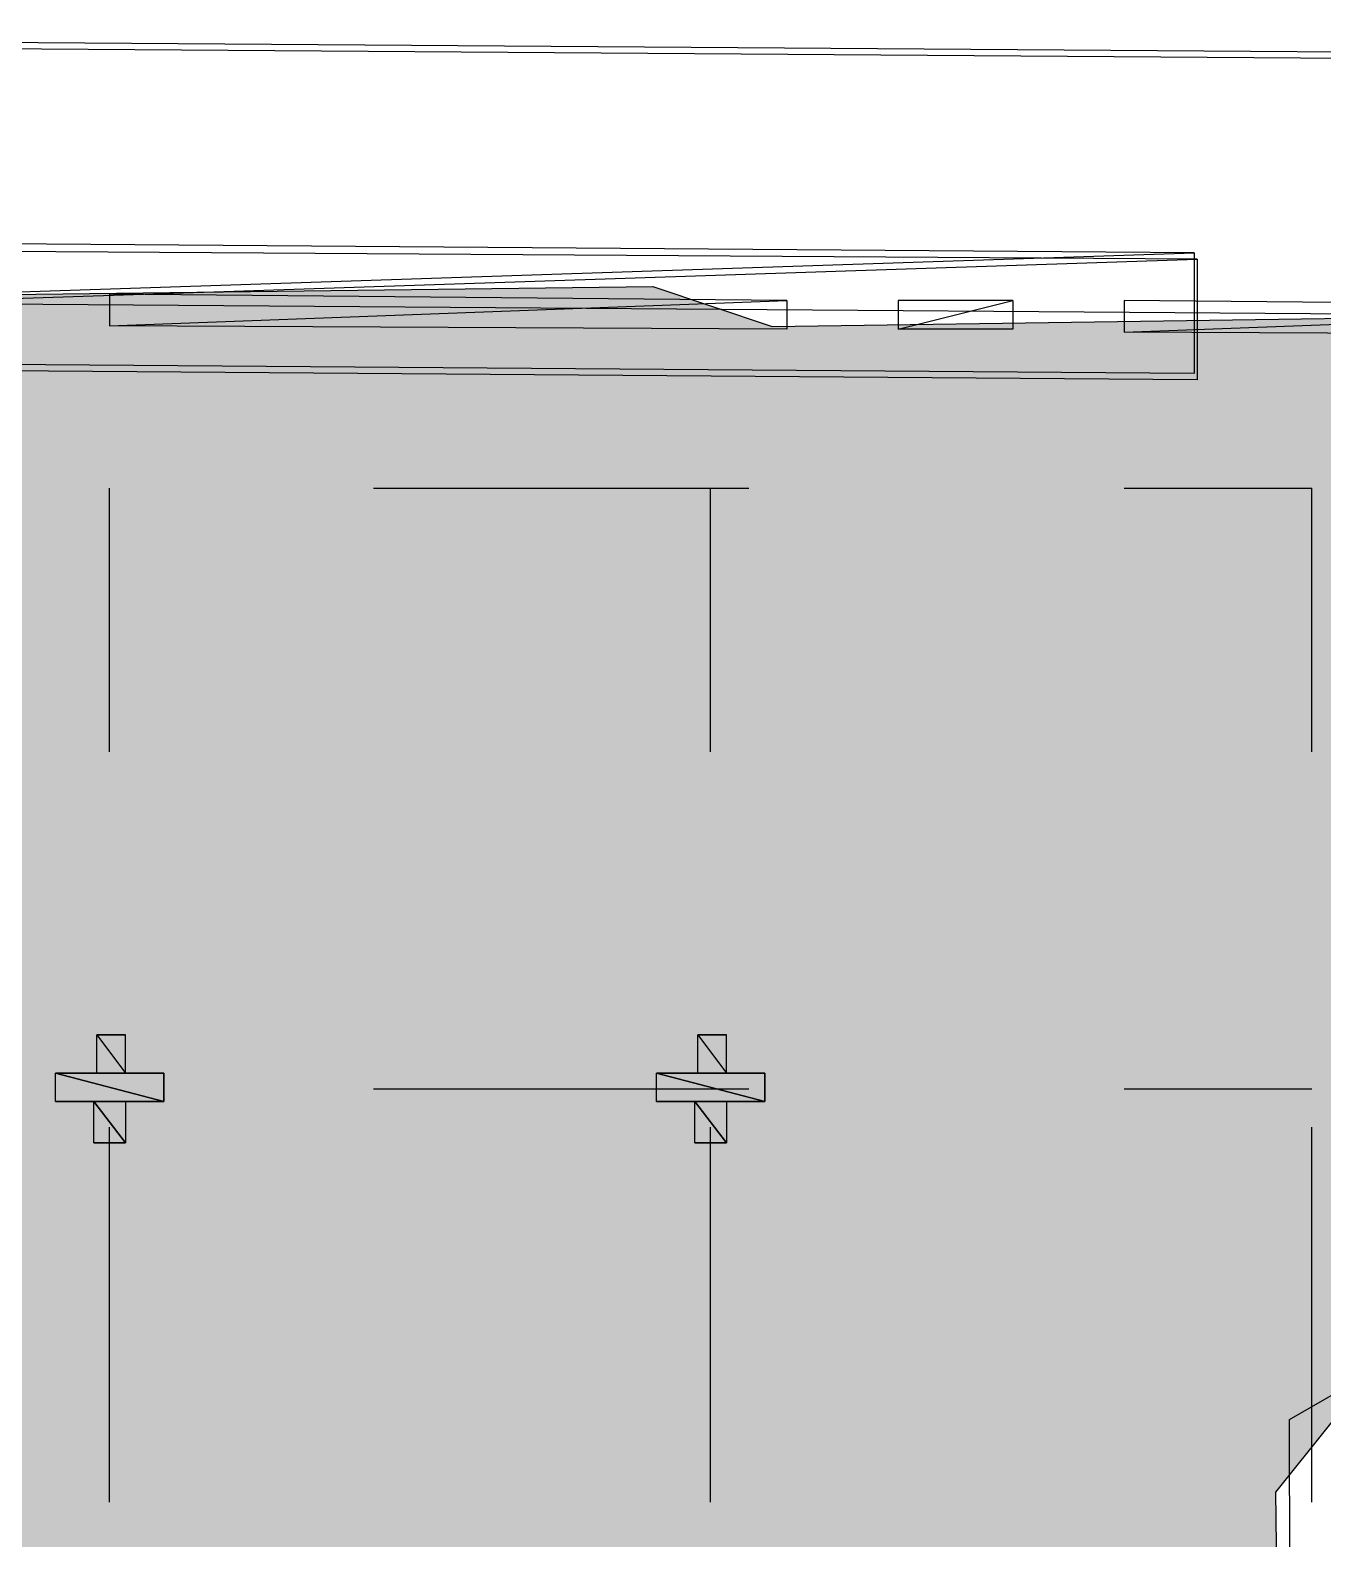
# Model space of a CAD drawing. Header units: metres. Extents: x 1 to 213, y 1 to 147.
# Drawn here: x 58.12 to 62.42, y 138.27 to 143.29 of the extents above; entities that cross this region are included whole.
import ezdxf

# ---------------------------------------------------------------- set-up
doc = ezdxf.new("R2010")
doc.units = ezdxf.units.M
doc.layers.add('00-BASE-ARQUITECTURA', color=8, linetype='Continuous')
doc.layers.add('00-BASE-MAICILLO-EXISTENTE', color=33, linetype='Continuous')

msp = doc.modelspace()

# ---------------------------------------------------------------- hatches: boundary and pattern name
at = {"layer": '00-BASE-MAICILLO-EXISTENTE'}
h = msp.add_hatch(dxfattribs=at)
h.set_pattern_fill('AR-SAND', scale=0.02)
h.paths.add_polyline_path([(52.2111, 142.4781), (53.0489, 142.3458), (60.1927, 142.434), (60.5896, 142.3017), (66.7191, 142.3899), (76.1559, 142.2576), (76.2, 140.2732), (75.9354, 139.8763), (74.2156, 138.8621), (73.4659, 139.6999), (73.1573, 139.7881), (72.6281, 139.6999), (71.217, 138.8621), (70.776, 139.5235), (70.2468, 139.8322), (69.7177, 139.6999), (68.3507, 138.8621), (67.9097, 139.5235), (67.3805, 139.8322), (66.7632, 139.6558), (65.4843, 138.8621), (65.2639, 138.9503), (64.6906, 139.7881), (64.1614, 139.7881), (63.7646, 139.5676), (62.618, 138.8621), (62.2652, 138.4211), (62.3093, 134.8933), (62.7062, 134.3201), (80.301, 134.3201), (82.109, 134.1878), (82.5059, 134.3201), (82.7704, 134.6728), (82.4618, 135.5107), (82.5941, 135.6871), (85.1517, 135.643), (86.0336, 133.4381), (86.5187, 132.7326), (87.577, 130.1749), (98.469, 106.627), (96.7052, 105.7892), (96.3083, 105.7451), (95.9555, 105.4364), (93.3097, 104.2017), (92.9128, 104.5545), (92.7805, 105.0395), (91.9427, 106.2743), (90.7079, 107.6413), (89.0322, 108.9201), (87.4888, 109.6697), (87.7093, 109.7138), (87.9739, 110.0666), (87.9739, 110.4194), (87.6211, 110.8163), (87.092, 110.8163), (86.8274, 110.5958), (86.7392, 110.1548), (86.9597, 109.7579), (86.651, 109.9343), (84.5784, 110.2871), (71.7461, 110.1989), (69.8941, 110.3753), (67.2923, 110.1548), (64.8229, 109.4052), (63.2795, 108.5232), (60.81, 106.0538), (59.7076, 103.9812), (59.2225, 102.526), (59.0021, 101.0267), (59.0021, 98.6895), (58.8698, 98.5131), (52.1229, 98.425), (51.9906, 98.7777), (51.9906, 112.6242), (52.1229, 122.3697), (52.0788, 142.2135), (52.2111, 142.4781)])

# ---------------------------------------------------------------- linework, layer by layer
at = {"layer": '00-BASE-ARQUITECTURA'}
for points in [[(52.4051, 143.2877), (79.0963, 143.0972)], [(52.4157, 143.2665), (79.1069, 143.076)], [(52.1511, 142.6209), (52.1405, 142.2188), (61.9936, 142.5468), (52.1511, 142.6209)], [(52.1617, 142.5892), (52.1511, 142.1976), (62.0042, 142.5257), (52.1617, 142.5892)], [(52.1405, 142.2188), (61.9936, 142.5468), (61.9936, 142.1447), (52.1405, 142.2188)], [(52.1511, 142.1976), (62.0042, 142.5257), (62.0042, 142.1235), (52.1511, 142.1976)], [(52.1405, 142.4198), (79.3397, 142.2188), (82.9274, 140.4302), (98.4849, 106.6164)], [(58.3847, 142.4093), (58.3847, 142.3034), (60.6389, 142.3881), (58.3847, 142.4093)], [(58.3847, 142.3034), (60.6389, 142.3881), (60.6389, 142.2928), (58.3847, 142.3034)], [(61.0094, 142.3881), (61.0094, 142.2928), (61.3904, 142.3881), (61.0094, 142.3881)], [(61.0094, 142.2928), (61.3904, 142.3881), (61.3904, 142.2928), (61.0094, 142.2928)], [(61.7608, 142.3881), (61.7608, 142.2823), (64.015, 142.3669), (61.7608, 142.3881)], [(61.7608, 142.2823), (64.015, 142.3669), (64.015, 142.2717), (61.7608, 142.2823)], [(58.3847, 140.8853), (58.3847, 141.7637)], [(59.2631, 141.7637), (60.5119, 141.7637)], [(60.3849, 140.8853), (60.3849, 141.7637)], [(61.7608, 141.7637), (62.3852, 141.7637)], [(62.3852, 140.8853), (62.3852, 141.7637)], [(62.3111, 138.6628), (64.6818, 140.028), (65.4014, 138.7898), (67.5604, 140.0386), (68.2907, 138.7898), (70.4497, 140.0386), (71.1694, 138.7898), (73.3389, 140.0386), (74.0586, 138.7898), (76.1964, 140.0174)], [(58.3424, 139.9433), (58.4376, 139.9433), (58.3424, 139.9433)], [(58.4376, 139.9433), (58.3424, 139.9433), (58.4376, 139.8163), (58.4376, 139.9433)], [(58.3424, 139.9433), (58.4376, 139.8163), (58.3424, 139.8163), (58.3424, 139.9433)], [(60.3426, 139.9433), (60.4379, 139.9433), (60.3426, 139.9433)], [(60.4379, 139.9433), (60.3426, 139.9433), (60.4379, 139.8163), (60.4379, 139.9433)], [(60.3426, 139.9433), (60.4379, 139.8163), (60.3426, 139.8163), (60.3426, 139.9433)], [(58.2048, 139.8163), (58.3424, 139.8163), (58.2048, 139.8163)], [(58.4376, 139.8163), (58.4376, 139.8163), (58.2048, 139.8163), (58.4376, 139.8163), (58.2048, 139.8163), (58.4376, 139.8163)], [(58.5646, 139.8163), (58.5646, 139.8163), (58.2048, 139.8163), (58.5646, 139.8163), (58.2048, 139.8163), (58.4376, 139.8163), (58.5646, 139.8163)], [(58.5646, 139.7211), (58.5646, 139.7211), (58.2048, 139.7211), (58.5646, 139.7211), (58.2048, 139.7211), (58.2048, 139.8163), (58.5646, 139.7211)], [(58.5646, 139.8163), (58.2048, 139.8163), (58.5646, 139.8163)], [(58.2048, 139.8163), (58.5646, 139.8163), (58.5646, 139.7211), (58.2048, 139.8163)], [(58.5646, 139.8163), (58.2048, 139.8163), (58.5646, 139.7211), (58.5646, 139.8163)], [(58.2048, 139.8163), (58.5646, 139.7211), (58.2048, 139.7211), (58.2048, 139.8163)], [(58.4376, 139.8163), (58.3424, 139.8163), (58.4376, 139.8163)], [(58.3424, 139.8163), (58.4376, 139.8163), (58.3424, 139.8163)], [(60.205, 139.8163), (60.3426, 139.8163), (60.205, 139.8163)], [(60.4379, 139.8163), (60.4379, 139.8163), (60.205, 139.8163), (60.4379, 139.8163), (60.205, 139.8163), (60.4379, 139.8163)], [(60.5649, 139.8163), (60.5649, 139.8163), (60.205, 139.8163), (60.5649, 139.8163), (60.205, 139.8163), (60.4379, 139.8163), (60.5649, 139.8163)], [(60.5649, 139.7211), (60.5649, 139.7211), (60.205, 139.7211), (60.5649, 139.7211), (60.205, 139.7211), (60.205, 139.8163), (60.5649, 139.7211)], [(60.5649, 139.8163), (60.205, 139.8163), (60.5649, 139.8163)], [(60.205, 139.8163), (60.5649, 139.8163), (60.5649, 139.7211), (60.205, 139.8163)], [(60.5649, 139.8163), (60.205, 139.8163), (60.5649, 139.7211), (60.5649, 139.8163)], [(60.205, 139.8163), (60.5649, 139.7211), (60.205, 139.7211), (60.205, 139.8163)], [(60.4379, 139.8163), (60.3426, 139.8163), (60.4379, 139.8163)], [(60.3426, 139.8163), (60.4379, 139.8163), (60.3426, 139.8163)], [(59.2631, 139.7634), (60.5119, 139.7634)], [(61.7608, 139.7634), (62.3852, 139.7634)], [(58.5646, 139.7211), (58.2048, 139.7211), (58.3318, 139.7211), (58.5646, 139.7211)], [(58.2048, 139.7211), (58.5646, 139.7211), (58.2048, 139.7211)], [(58.3318, 139.7211), (58.5646, 139.7211), (58.3318, 139.7211)], [(58.5646, 139.7211), (58.5646, 139.7211), (58.3318, 139.7211), (58.5646, 139.7211)], [(58.3318, 139.7211), (58.4376, 139.7211), (58.3318, 139.7211)], [(58.4376, 139.7211), (58.4376, 139.7211), (58.3318, 139.7211), (58.4376, 139.7211)], [(58.4376, 139.5835), (58.4376, 139.5835), (58.3318, 139.5835), (58.4376, 139.5835), (58.3318, 139.5835), (58.3318, 139.7211), (58.4376, 139.5835)], [(58.3318, 139.7211), (58.4376, 139.7211), (58.4376, 139.5835), (58.3318, 139.7211)], [(58.5646, 139.7211), (58.5646, 139.7211), (58.4376, 139.7211), (58.5646, 139.7211)], [(60.5649, 139.7211), (60.205, 139.7211), (60.332, 139.7211), (60.5649, 139.7211)], [(60.205, 139.7211), (60.5649, 139.7211), (60.205, 139.7211)], [(60.332, 139.7211), (60.5649, 139.7211), (60.332, 139.7211)], [(60.5649, 139.7211), (60.5649, 139.7211), (60.332, 139.7211), (60.5649, 139.7211)], [(60.332, 139.7211), (60.4379, 139.7211), (60.332, 139.7211)], [(60.4379, 139.7211), (60.4379, 139.7211), (60.332, 139.7211), (60.4379, 139.7211)], [(60.4379, 139.5835), (60.4379, 139.5835), (60.332, 139.5835), (60.4379, 139.5835), (60.332, 139.5835), (60.332, 139.7211), (60.4379, 139.5835)], [(60.332, 139.7211), (60.4379, 139.7211), (60.4379, 139.5835), (60.332, 139.7211)], [(60.5649, 139.7211), (60.5649, 139.7211), (60.4379, 139.7211), (60.5649, 139.7211)], [(58.3847, 138.3876), (58.3847, 139.6364)], [(60.3849, 138.3876), (60.3849, 139.6364)], [(62.3852, 138.3876), (62.3852, 139.6364)], [(54.8922, 90.3816), (54.8604, 134.3871), (62.3217, 134.3871), (62.3111, 138.6628)]]:
    msp.add_lwpolyline(points, dxfattribs=at)
at = {"layer": '00-BASE-MAICILLO-EXISTENTE'}
for points in [[(51.9906, 112.6242), (52.1229, 122.3697), (52.0788, 142.2135), (52.2111, 142.4781), (52.2111, 142.4781), (53.0489, 142.3458), (60.1927, 142.434), (60.5896, 142.3017), (66.7191, 142.3899)], [(62.618, 138.8621), (62.2652, 138.4211), (62.3093, 134.8933), (62.7062, 134.3201)]]:
    msp.add_lwpolyline(points, dxfattribs=at)

doc.saveas('drawing.dxf')
